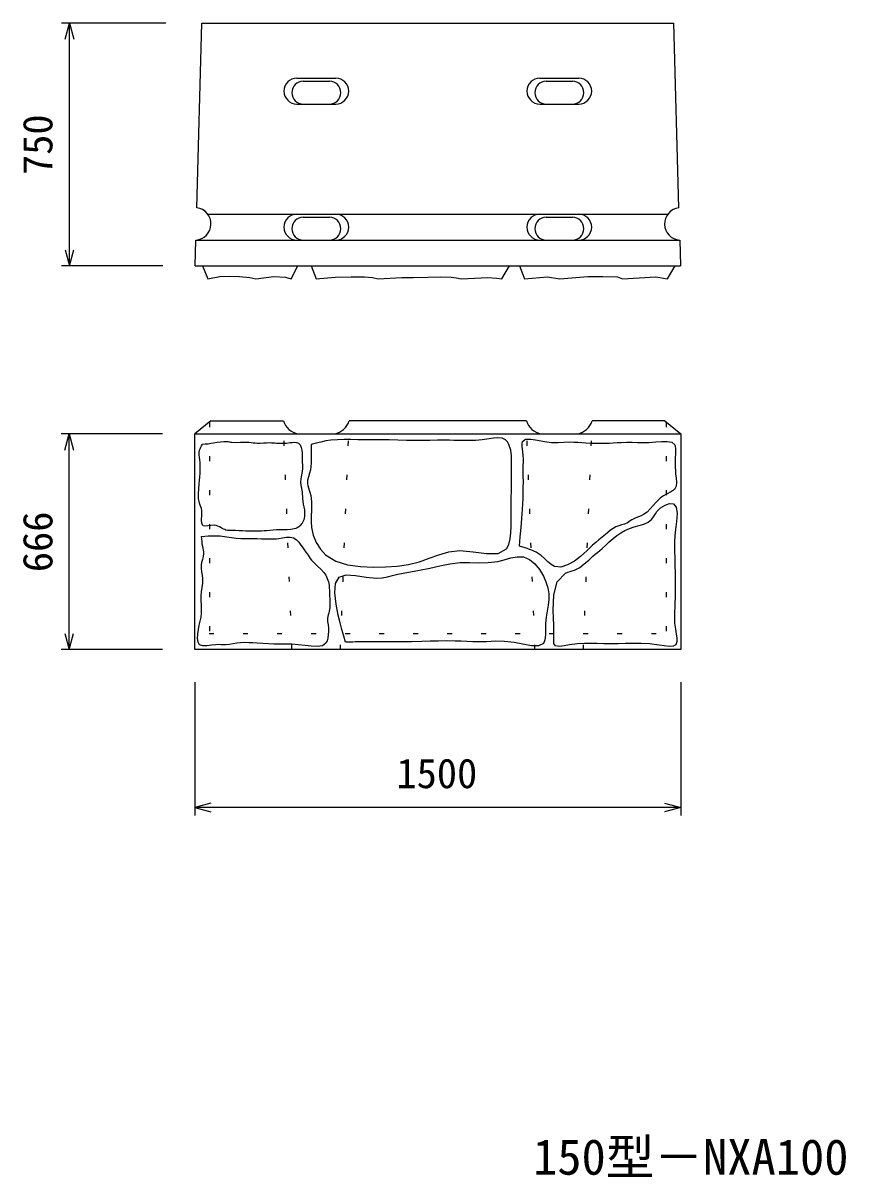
# Model space of a CAD drawing. Units: millimetres, scale not verified. Extents: x -25200 to 25200, y -17820 to 17820.
# Drawn here: x -8869 to -6329, y 786 to 4349 of the extents above; entities that cross this region are included whole.
import ezdxf
from ezdxf.enums import TextEntityAlignment as Align

# ---------------------------------------------------------------- set-up
doc = ezdxf.new("R2010")
doc.units = ezdxf.units.MM
doc.header["$LTSCALE"] = 60
doc.linetypes.add('DOTTED', pattern=[1.75, 0.25, -1.5])
for name, color, linetype, lineweight in [('0-0_DIM', 7, 'Continuous', 25), ('0-4_OUTLINE', 3, 'Continuous', 25), ('0-5_OUTLINE2', 4, 'Continuous', 25), ('0-6_TXT', 7, 'Continuous', 25)]:
    doc.layers.add(name, color=color, linetype=linetype, lineweight=lineweight)
doc.styles.add('ＭＳ ゴシック', font='')
doc.styles.get('ＭＳ ゴシック').set_extended_font_data('MS Gothic')

msp = doc.modelspace()

# ---------------------------------------------------------------- linework, layer by layer
at = {"layer": '0-0_DIM'}
for p, q in [((-8427.84, 4348.61), (-8750.63, 4348.61)), ((-8725.63, 3598.61), (-8725.63, 4348.61)), ((-8437.62, 3598.61), (-8750.63, 3598.61)), ((-8438.76, 3079.99), (-8751.35, 3079.99)), ((-8726.35, 2413.99), (-8726.35, 3079.99)), ((-8438.76, 2413.99), (-8751.35, 2413.99)), ((-8338.76, 2313.99), (-8338.76, 1901.4)), ((-6838.76, 2313.99), (-6838.76, 1901.4)), ((-6838.76, 1926.4), (-8338.76, 1926.4))]:
    msp.add_line(p, q, dxfattribs=at)
for points in [[(-8739.03, 4298.61), (-8725.63, 4348.61), (-8712.24, 4298.61)], [(-8739.03, 3648.61), (-8725.63, 3598.61), (-8712.24, 3648.61)], [(-8739.75, 3029.99), (-8726.35, 3079.99), (-8712.95, 3029.99)], [(-8739.75, 2463.99), (-8726.35, 2413.99), (-8712.95, 2463.99)], [(-8288.76, 1939.8), (-8338.76, 1926.4), (-8288.76, 1913)], [(-6888.76, 1939.8), (-6838.76, 1926.4), (-6888.76, 1913)]]:
    msp.add_lwpolyline(points, dxfattribs=at)
at = {"layer": '0-4_OUTLINE'}
for p, q in [((-8332.48, 3778.21), (-8316.95, 4348.61)), ((-8316.95, 4348.61), (-6860.57, 4348.61)), ((-6845.03, 3778.21), (-6860.57, 4348.61)), ((-8023.76, 4178.61), (-7903.76, 4178.61)), ((-8004.2, 4168.85), (-7923.31, 4168.85)), ((-7273.76, 4178.61), (-7153.76, 4178.61)), ((-7254.2, 4168.85), (-7173.31, 4168.85)), ((-8023.76, 4098.61), (-7903.76, 4098.61)), ((-7273.76, 4098.61), (-7153.76, 4098.61)), ((-8023.76, 3758.61), (-7903.76, 3758.61)), ((-8004.2, 3748.85), (-7923.31, 3748.85)), ((-7273.76, 3758.61), (-7153.76, 3758.61)), ((-7254.2, 3748.85), (-7173.31, 3748.85)), ((-8337.62, 3598.61), (-8335.33, 3678.61)), ((-8023.76, 3678.61), (-7903.76, 3678.61)), ((-7273.76, 3678.61), (-7153.76, 3678.61)), ((-6842.19, 3678.61), (-6839.9, 3598.61)), ((-8337.62, 3598.61), (-6839.9, 3598.61)), ((-8338.76, 3079.99), (-6838.76, 3079.99)), ((-8338.76, 2413.99), (-8338.76, 3079.99)), ((-6838.76, 3079.99), (-6838.76, 2413.99)), ((-6838.76, 2413.99), (-8338.76, 2413.99))]:
    msp.add_line(p, q, dxfattribs=at)
for centre, radius, start, end in [((-8023.76, 4138.61), 40, 90, 270), ((-8004.2, 4133.73), 35.12, 90, 270), ((-7923.31, 4133.73), 35.12, 270, 90), ((-7903.76, 4138.61), 40, 270, 90), ((-7273.76, 4138.61), 40, 90, 270), ((-7254.2, 4133.73), 35.12, 90, 270), ((-7173.31, 4133.73), 35.12, 270, 90), ((-7153.76, 4138.61), 40, 270, 90), ((-8338.76, 3728.61), 50, 273.93581, 82.79104), ((-6838.76, 3728.61), 50, 97.20896, 266.06419), ((-8023.76, 3718.61), 40, 90, 270), ((-8004.2, 3713.73), 35.12, 90, 270), ((-7923.31, 3713.73), 35.12, 270, 90), ((-7903.76, 3718.61), 40, 270, 90), ((-7273.76, 3718.61), 40, 90, 270), ((-7254.2, 3713.73), 35.12, 90, 270), ((-7173.31, 3713.73), 35.12, 270, 90), ((-7153.76, 3718.61), 40, 270, 90)]:
    msp.add_arc(centre, radius, start, end, dxfattribs=at)
at = {"layer": '0-5_OUTLINE2'}
for p, q in [((-8298.76, 3758.61), (-6878.76, 3758.61)), ((-8335.33, 3678.61), (-6842.19, 3678.61)), ((-7336.62, 3598.61), (-7320.71, 3558.61)), ((-6879.51, 3558.61), (-6856.04, 3598.61)), ((-8289.21, 3119.99), (-8338.76, 3079.99)), ((-8289.21, 3119.99), (-8065.26, 3119.99)), ((-7315.26, 3119.99), (-7862.26, 3119.99)), ((-6888.31, 3119.99), (-7112.26, 3119.99)), ((-6888.31, 3119.99), (-6838.76, 3079.99))]:
    msp.add_line(p, q, dxfattribs=at)
at = {"layer": '0-5_OUTLINE2', "linetype": 'DOTTED'}
for p, q in [((-8293.76, 3116.32), (-8293.76, 2463.99)), ((-8038.76, 2413.99), (-8065.26, 3119.99)), ((-7889.32, 2413.99), (-7862.26, 3119.99)), ((-7288.76, 2413.99), (-7315.26, 3119.99)), ((-7139.32, 2413.99), (-7112.26, 3119.99)), ((-6883.76, 3116.32), (-6883.76, 2463.99)), ((-8294.63, 2463.76), (-6882.89, 2463.76))]:
    msp.add_line(p, q, dxfattribs=at)
at = {"layer": '0-5_OUTLINE2'}
for points in [[(-8314.8, 3598.61), (-8298.89, 3558.61), (-8261.27, 3566.51), (-8230.87, 3567.39), (-8200.9, 3566.07), (-8169.17, 3563.43), (-8150.55, 3558.61), (-8095.14, 3566.07), (-8059, 3564.31), (-8041.06, 3558.61), (-8020.26, 3598.61)], [(-7979.59, 3598.61), (-7963.76, 3558.61), (-7905.31, 3564.2), (-7856.62, 3565.02), (-7815.27, 3565.29), (-7790.52, 3562.84), (-7772.55, 3558.61), (-7699.36, 3563.12), (-7664.35, 3562.69), (-7619.04, 3564.19), (-7580.17, 3565.27), (-7547.95, 3563.55), (-7531.2, 3561.83), (-7516.36, 3558.61), (-7433.82, 3562.69), (-7406.98, 3561.4), (-7390.66, 3558.61), (-7367.19, 3598.61)], [(-7320.71, 3558.61), (-7250.6, 3565.13), (-7212.07, 3558.61), (-7125.75, 3565.65), (-7079.45, 3565.65), (-7034.19, 3565.13), (-7018.91, 3558.61), (-6916.1, 3565.13), (-6879.51, 3558.61)], [(-7554.78, 2715.91), (-7520.81, 2719.62), (-7479.39, 2716.24), (-7438.19, 2710.79), (-7402.36, 2711.07), (-7377.06, 2724.85), (-7369.82, 2738.52), (-7365.55, 2755.7), (-7363.45, 2774.76), (-7362.69, 2794.08), (-7362.55, 2808.04), (-7362.58, 2821.45), (-7362.67, 2834.57), (-7362.69, 2847.63), (-7362.44, 2865.71), (-7362.02, 2884.01), (-7361.6, 2902.41), (-7361.38, 2920.78), (-7361.42, 2934.47), (-7361.53, 2948.14), (-7361.57, 2961.84), (-7361.38, 2975.64), (-7360.83, 2994), (-7361.03, 3012.32), (-7363.36, 3030.25), (-7369.22, 3047.48), (-7371.36, 3051.55), (-7373.81, 3055.4), (-7376.58, 3058.89), (-7379.68, 3061.85), (-7390.33, 3066.98), (-7402.94, 3068.1), (-7416.67, 3066.76), (-7430.64, 3064.47), (-7451.93, 3061.57), (-7472.19, 3059.91), (-7491.93, 3059.21), (-7511.66, 3059.24), (-7525.21, 3059.54), (-7538.92, 3059.93)], [(-8326.95, 2880.16), (-8327.42, 2895.15), (-8326.41, 2910.53), (-8324.81, 2925.92), (-8323.76, 2936.6), (-8322.9, 2947.15), (-8322.28, 2957.62), (-8321.95, 2968.06), (-8321.92, 2976.02), (-8322.12, 2984.01), (-8322.6, 2992.06), (-8323.38, 3000.19), (-8324.3, 3007.66), (-8325.05, 3015.11), (-8325.13, 3022.41), (-8324.09, 3029.47), (-8322.47, 3034.27), (-8320.25, 3038.94), (-8317.63, 3043.51), (-8314.8, 3048.04)], [(-8314.8, 3048.04), (-8306.24, 3048.94), (-8297.68, 3049.91), (-8289.1, 3051.01), (-8280.51, 3052.32), (-8270.14, 3054.16), (-8259.77, 3055.84), (-8249.41, 3056.84), (-8239.08, 3056.61), (-8235.51, 3056.16), (-8231.94, 3055.59), (-8228.37, 3054.99), (-8224.79, 3054.46), (-8211.27, 3053.69), (-8197.68, 3054.14), (-8184.06, 3054.76), (-8170.5, 3054.46), (-8164.41, 3053.81), (-8158.34, 3052.96), (-8152.28, 3052.16), (-8146.21, 3051.61), (-8136.6, 3051.54), (-8126.97, 3052.12), (-8117.31, 3052.79), (-8107.63, 3053.04), (-8102.42, 3052.83), (-8097.22, 3052.46), (-8092.04, 3052.01), (-8086.91, 3051.61), (-8076.62, 3051.18), (-8066.33, 3051.31), (-8055.79, 3051.94), (-8044.76, 3053.04), (-8037.75, 3053.82), (-8030.87, 3054.21), (-8024.5, 3053.65), (-8019.04, 3051.61), (-8013.77, 3046.2), (-8010.34, 3038.44), (-8008.41, 3029.41)], [(-8008.41, 3029.41), (-8007.61, 3020.19), (-8007.52, 3015.34), (-8007.57, 3010.69), (-8007.63, 3006.14), (-8007.61, 3001.62), (-8007.12, 2992.43), (-8006.45, 2983.11), (-8006.17, 2973.76), (-8006.9, 2964.49), (-8008.05, 2958.73), (-8009.5, 2953.02), (-8010.89, 2947.34), (-8011.9, 2941.64), (-8012.14, 2931.58), (-8010.97, 2921.42), (-8009.19, 2911.2), (-8007.61, 2900.93), (-8006.97, 2893.74), (-8006.57, 2886.56), (-8006.15, 2879.43), (-8005.47, 2872.37), (-8004, 2863.55), (-8002.21, 2854.75), (-8000.62, 2845.83), (-7999.75, 2836.66), (-8000.27, 2825.38), (-8002.71, 2814.32), (-8007.24, 2804.26), (-8014.04, 2795.96), (-8018.01, 2792.89), (-8022.39, 2790.34), (-8027.06, 2788.28), (-8031.9, 2786.67), (-8042.8, 2784.54), (-8053.86, 2783.8), (-8065.03, 2783.78), (-8076.19, 2783.82), (-8086.42, 2783.44), (-8096.6, 2782.71)], [(-7979.48, 3047.48), (-7979.53, 3038.35), (-7979.55, 3029.2), (-7979.54, 3020.06), (-7979.48, 3010.91), (-7979.38, 3000.43), (-7979.54, 2989.96), (-7980.33, 2979.51), (-7982.09, 2969.11), (-7985.05, 2958.53), (-7988.3, 2948.01), (-7990.73, 2937.57), (-7991.25, 2927.22), (-7990.12, 2920.4), (-7988.12, 2913.59), (-7985.72, 2906.76), (-7983.4, 2899.88), (-7980.93, 2890.21), (-7979.34, 2880.43), (-7978.47, 2870.58), (-7978.17, 2860.69), (-7978.52, 2843.4), (-7979.23, 2826.12), (-7979.41, 2808.81), (-7978.17, 2791.47), (-7972.98, 2767.68), (-7963.81, 2744.86), (-7951.04, 2724.12), (-7935.05, 2706.56), (-7903.69, 2686.65), (-7867.12, 2675.36), (-7827.48, 2670.28), (-7786.89, 2668.98), (-7749.81, 2669.5), (-7713.82, 2671.92), (-7678.99, 2676.97), (-7645.39, 2685.38), (-7615.81, 2695.96), (-7586.02, 2707.08), (-7554.78, 2715.91)], [(-7538.92, 3059.93), (-7552.72, 3060.31), (-7566.54, 3060.55), (-7589.83, 3060.46), (-7613.03, 3059.99), (-7636.18, 3059.47), (-7659.32, 3059.24), (-7685.76, 3059.61), (-7712.23, 3060.43), (-7738.71, 3061.3), (-7765.17, 3061.85), (-7782.8, 3061.91), (-7800.42, 3061.82), (-7818.06, 3061.74), (-7835.74, 3061.85), (-7856.73, 3062.3), (-7877.71, 3062.63), (-7898.62, 3062.25), (-7919.37, 3060.55), (-7934.5, 3058.19), (-7949.55, 3055.05), (-7964.53, 3051.4), (-7979.48, 3047.48)], [(-7336.62, 2733.72), (-7334.02, 2762.25), (-7331.52, 2790.77), (-7329.24, 2819.27), (-7327.29, 2847.75), (-7326.35, 2864.33), (-7325.59, 2880.92), (-7325.04, 2897.57), (-7324.73, 2914.31), (-7324.67, 2931.78), (-7324.75, 2949.22), (-7324.82, 2966.49), (-7324.73, 2983.42), (-7324.59, 2993.29), (-7324.59, 3003.24), (-7324.98, 3013.52), (-7326.01, 3024.38), (-7327.28, 3033.3), (-7328.39, 3042.06), (-7328.63, 3049.98), (-7327.29, 3056.38), (-7317.68, 3063.44), (-7301.02, 3063.75), (-7280.53, 3060.37), (-7259.43, 3056.38), (-7237.56, 3054.06), (-7218.01, 3053.85), (-7199.64, 3054.58), (-7181.32, 3055.1), (-7169.17, 3054.85), (-7156.71, 3054.22), (-7144.07, 3053.39), (-7131.39, 3052.54), (-7116.22, 3051.7), (-7101.15, 3051.16), (-7086.16, 3050.99), (-7071.21, 3051.26), (-7059.11, 3051.8), (-7046.98, 3052.51), (-7034.81, 3053.24)], [(-7034.81, 3053.24), (-7022.55, 3053.82), (-7005.68, 3054.18), (-6988.81, 3054.18), (-6972.17, 3053.99), (-6955.97, 3053.82), (-6946.53, 3053.81), (-6937, 3053.96), (-6927.02, 3054.36), (-6916.28, 3055.1), (-6898.62, 3056.62), (-6881.14, 3057.02), (-6866.51, 3054.22), (-6857.38, 3046.14), (-6855.8, 3041.16), (-6855.14, 3035.4), (-6855.08, 3029.2), (-6855.3, 3022.9), (-6855.54, 3015.71), (-6855.72, 3008.79), (-6855.86, 3002.05), (-6855.97, 2995.4), (-6856.06, 2986.19), (-6855.98, 2976.85), (-6855.55, 2967.23), (-6854.63, 2957.18), (-6852.82, 2943.81), (-6851.66, 2930.58), (-6852.81, 2918.57), (-6857.98, 2908.89), (-6860.82, 2906.36), (-6864.12, 2904.12), (-6867.7, 2902.09), (-6871.4, 2900.17), (-6878.47, 2896.55), (-6885.32, 2892.89), (-6891.92, 2889.01), (-6898.24, 2884.75), (-6902.66, 2881.3), (-6906.92, 2877.59)], [(-8096.6, 2782.71), (-8106.76, 2781.83), (-8116.92, 2780.96), (-8124.94, 2780.4), (-8132.97, 2779.97), (-8141.01, 2779.68), (-8149.06, 2779.53), (-8157.11, 2779.54), (-8165.16, 2779.68), (-8173.19, 2779.92), (-8181.21, 2780.25), (-8191.7, 2780.75), (-8202.19, 2781.23), (-8212.72, 2781.57), (-8223.36, 2781.68), (-8228.28, 2781.64), (-8233.16, 2781.74), (-8237.97, 2782.16), (-8242.65, 2783.1), (-8246.53, 2784.45), (-8250.3, 2786.18), (-8254, 2788.16), (-8257.65, 2790.25), (-8262.68, 2793.02), (-8267.84, 2795.45), (-8273.26, 2797.23), (-8279.08, 2798.1), (-8288.66, 2797.51), (-8298.33, 2795.86), (-8306.95, 2794.79), (-8313.38, 2795.96), (-8317.45, 2803.08), (-8317.73, 2815), (-8316.72, 2829.18), (-8316.95, 2843.09), (-8318.22, 2849.32), (-8320.08, 2855.05), (-8322.16, 2860.52), (-8324.09, 2865.94), (-8326.95, 2880.16)], [(-6906.92, 2877.59), (-6911.03, 2873.65), (-6915, 2869.51), (-6924.1, 2859.05), (-6933.12, 2848.56), (-6942.67, 2838.94), (-6953.41, 2831.12), (-6961.15, 2827.32), (-6969.3, 2824.08), (-6977.51, 2820.84), (-6985.42, 2817.04), (-6990.01, 2814.25), (-6994.49, 2811.26), (-6998.97, 2808.31), (-7003.57, 2805.61), (-7012.21, 2801.85), (-7021.27, 2798.91), (-7030.38, 2796.09), (-7039.2, 2792.72), (-7047.77, 2788.06), (-7055.82, 2782.41), (-7063.57, 2776.16), (-7071.21, 2769.68), (-7081.3, 2761.29), (-7091.39, 2753.03), (-7101.31, 2744.78), (-7110.9, 2736.4), (-7119.9, 2727.99), (-7128.82, 2719.39), (-7138.06, 2710.66), (-7148.03, 2701.85), (-7167.22, 2687.23), (-7188.1, 2675.3), (-7209.07, 2668.83), (-7228.56, 2670.59), (-7239.21, 2676.56), (-7249.21, 2685.15), (-7259.06, 2694.88), (-7269.26, 2704.26), (-7284.67, 2714.75)], [(-7230.77, 2436.89), (-7230.6, 2449.24), (-7230.5, 2461.77), (-7230.53, 2474.67), (-7230.77, 2488.12), (-7232.37, 2535.39), (-7230.82, 2583.02), (-7220.11, 2623.66), (-7194.24, 2649.99), (-7187.65, 2652.68), (-7180.65, 2654.99), (-7173.49, 2657.26), (-7166.43, 2659.8), (-7150.74, 2668.01), (-7136.48, 2678.54), (-7123.02, 2690.33), (-7109.73, 2702.31), (-7102.79, 2708.24), (-7095.8, 2714.04), (-7088.82, 2719.84), (-7081.92, 2725.75), (-7070.54, 2736.13), (-7059.31, 2746.7), (-7047.93, 2757.02), (-7036.12, 2766.63), (-7023.98, 2774.95), (-7011.08, 2782.17), (-6997.35, 2788.3), (-6982.69, 2793.33), (-6967.63, 2797.38), (-6952.83, 2801.62), (-6939.49, 2807.27), (-6928.82, 2815.57), (-6924.73, 2821.03), (-6921.07, 2827.15), (-6917.27, 2833.57), (-6912.79, 2839.99), (-6901.11, 2851.34), (-6887.11, 2860.07), (-6873.17, 2864.87)], [(-6873.17, 2864.87), (-6861.64, 2864.4), (-6852.53, 2853.64), (-6850.16, 2834.04), (-6851.81, 2809.79), (-6854.77, 2785.05), (-6856.65, 2765.51), (-6857.65, 2747.92), (-6857.97, 2731.34), (-6857.83, 2714.85), (-6857.48, 2700.01), (-6857.04, 2684.75), (-6856.62, 2669.28), (-6856.3, 2653.81), (-6856.17, 2640.21), (-6856.16, 2626.7), (-6856.22, 2613.2), (-6856.3, 2599.63), (-6856.36, 2586.15), (-6856.47, 2572.67), (-6856.68, 2559.32), (-6857.06, 2546.22), (-6857.8, 2529.64), (-6858.26, 2513.01), (-6857.74, 2495.63), (-6855.54, 2476.79), (-6852.97, 2462.86), (-6850.81, 2449.31), (-6850.56, 2437.55), (-6853.76, 2428.99), (-6862.34, 2424.39), (-6875.07, 2423.71), (-6890.18, 2425.42), (-6905.92, 2427.95), (-6934.92, 2431.52), (-6960.94, 2432.95), (-6985.6, 2433.04), (-7010.49, 2432.53), (-7032.24, 2432.16), (-7054.51, 2431.99)], [(-8314.99, 2643.53), (-8316.9, 2654.12), (-8318.36, 2664.69), (-8318.35, 2675.21), (-8316.7, 2684.12), (-8314.25, 2692.99), (-8312.01, 2701.86), (-8310.97, 2710.75), (-8311.27, 2716.1), (-8312.1, 2721.46), (-8313.2, 2726.83), (-8314.33, 2732.22), (-8315.6, 2739.92), (-8316.5, 2747.63), (-8317.15, 2755.35), (-8317.68, 2763.07)], [(-8317.68, 2763.07), (-8307.45, 2764.09), (-8297.22, 2764.97), (-8286.99, 2765.57), (-8276.75, 2765.76), (-8271.21, 2765.64), (-8265.67, 2765.36), (-8260.13, 2764.95), (-8254.61, 2764.41), (-8240.16, 2762.52), (-8225.75, 2760.33), (-8211.34, 2758.33), (-8196.9, 2757.04), (-8187.71, 2756.75), (-8178.49, 2756.78), (-8169.25, 2756.93), (-8159.99, 2757.04), (-8146.34, 2756.86), (-8132.71, 2756.43), (-8119.13, 2755.97), (-8105.64, 2755.69), (-8099.18, 2755.71), (-8092.69, 2755.89), (-8086.14, 2756.31), (-8079.47, 2757.04), (-8067.72, 2758.95), (-8055.97, 2760.76), (-8044.74, 2761.2), (-8034.51, 2759.05), (-8025.81, 2753.6), (-8018.15, 2745.63), (-8011.12, 2736.32), (-8004.32, 2726.85), (-8001.05, 2722.58), (-7997.79, 2718.44), (-7994.61, 2714.31), (-7991.57, 2710.08), (-7988.4, 2705.24), (-7985.33, 2700.28), (-7982.18, 2695.37)], [(-7284.67, 2714.75), (-7301.31, 2722.56), (-7318.76, 2728.58), (-7336.62, 2733.72)], [(-7982.18, 2695.37), (-7978.82, 2690.63), (-7969.79, 2680.65), (-7959.74, 2671.52), (-7949.67, 2662.39), (-7940.57, 2652.4), (-7934.65, 2643.45), (-7929.98, 2633.7), (-7926.58, 2623.4), (-7924.47, 2612.83), (-7923.7, 2604.98), (-7923.4, 2597.11), (-7923.29, 2589.22), (-7923.13, 2581.3), (-7922.45, 2568.96), (-7921.8, 2556.63), (-7921.99, 2544.39), (-7923.8, 2532.34), (-7925.29, 2526.97), (-7926.92, 2521.63), (-7928.33, 2516.27), (-7929.17, 2510.88), (-7929.21, 2505.89), (-7928.72, 2500.86), (-7927.95, 2495.8), (-7927.15, 2490.75), (-7926.13, 2480.58), (-7926.01, 2470.42), (-7926.8, 2460.2), (-7928.49, 2449.84), (-7929.44, 2445.67), (-7930.6, 2441.62), (-7932.05, 2437.82), (-7933.86, 2434.41), (-7944.97, 2425.75), (-7960.84, 2423.24), (-7979.32, 2424.47), (-7998.28, 2427.03), (-8019.79, 2429.29), (-8039.62, 2430.41)], [(-7873.42, 2436.75), (-7879.09, 2456.01), (-7884.72, 2475.89), (-7890.3, 2497.01), (-7895.79, 2520.01), (-7902.63, 2554.56), (-7906.35, 2588.96), (-7904.01, 2618.36), (-7892.7, 2637.95), (-7871.37, 2644.62), (-7842.56, 2642.76), (-7810.1, 2637.72), (-7777.8, 2634.87), (-7760.49, 2636.01), (-7744.09, 2638.87), (-7728.19, 2642.64), (-7712.36, 2646.5), (-7695.77, 2649.95), (-7678.92, 2652.96), (-7661.94, 2655.87), (-7644.93, 2658.99), (-7613.58, 2665.83), (-7582.39, 2673.04), (-7551.26, 2679.15), (-7520.05, 2682.7), (-7491.35, 2683.03), (-7462.46, 2682.26), (-7433.32, 2682.65), (-7403.91, 2686.45), (-7383.45, 2691.74), (-7363.19, 2697.36), (-7343.49, 2700.93), (-7324.7, 2700.05), (-7306.09, 2692.36), (-7289.32, 2678.74), (-7274.79, 2661.02), (-7262.91, 2641), (-7255, 2622.91), (-7249.48, 2604.65), (-7246.41, 2586.44)], [(-8039.62, 2430.41), (-8058.58, 2430.85), (-8077.46, 2431.06), (-8094.37, 2431.36), (-8111.64, 2431.89), (-8129.1, 2432.66), (-8146.57, 2433.74), (-8159.38, 2434.69), (-8172.12, 2435.47), (-8184.84, 2435.72), (-8197.57, 2435.08), (-8208.91, 2433.62), (-8220.23, 2431.74), (-8231.45, 2430.02), (-8242.53, 2429.05), (-8249.98, 2429.01), (-8257.49, 2429.23), (-8265.24, 2429.36), (-8273.39, 2429.05), (-8287.6, 2427.26), (-8301.77, 2425.33), (-8314.34, 2425.25), (-8323.76, 2428.99), (-8328.71, 2437.17), (-8330.43, 2448.81), (-8329.81, 2462.3), (-8327.75, 2476), (-8324.8, 2489.69), (-8321.77, 2502.27), (-8319.2, 2514.29), (-8317.68, 2526.3), (-8317.56, 2539.16), (-8318.3, 2552.4), (-8319.07, 2565.84), (-8319.02, 2579.29), (-8317.59, 2592.82), (-8315.51, 2606.23), (-8313.84, 2619.58), (-8313.66, 2632.95), (-8314.99, 2643.53)], [(-7246.41, 2586.44), (-7245.84, 2568.48), (-7247.61, 2550.82), (-7250.7, 2533.02), (-7253.84, 2514.46), (-7255.8, 2494.53), (-7256.01, 2476.97), (-7256.18, 2459.78), (-7257.93, 2444.68), (-7262.91, 2433.38), (-7277.89, 2425.79), (-7299.96, 2426.21), (-7325.9, 2430.93), (-7352.53, 2436.23), (-7382.88, 2439.51), (-7410.65, 2439.7), (-7437.1, 2438.51), (-7463.5, 2437.65), (-7480.91, 2437.93), (-7498.67, 2438.72), (-7516.63, 2439.69), (-7534.63, 2440.49), (-7560.75, 2440.92), (-7586.72, 2440.61), (-7612.61, 2439.89), (-7638.48, 2439.07), (-7670.07, 2438.29), (-7701.73, 2437.81), (-7733.41, 2437.61), (-7765.09, 2437.65), (-7784.66, 2437.78), (-7804.22, 2437.89), (-7823.78, 2437.88), (-7843.34, 2437.65), (-7850.9, 2437.48), (-7858.47, 2437.28), (-7866.04, 2437.05), (-7873.61, 2436.82)], [(-7054.51, 2431.99), (-7076.52, 2432.09), (-7097.51, 2432.53), (-7116.69, 2433.21), (-7136, 2433.39), (-7157.24, 2432.19), (-7182.25, 2428.72), (-7198.35, 2425.78), (-7213.55, 2424.07), (-7225.11, 2425.83), (-7230.34, 2433.29), (-7230.41, 2434.38), (-7230.42, 2435.51), (-7230.39, 2436.68), (-7230.34, 2437.87)]]:
    msp.add_lwpolyline(points, dxfattribs=at)
for centre, start, end in [((-8008.12, 3138.96), 198.36646, 258.36646), ((-7919.4, 3138.96), 281.63354, 341.63354), ((-7258.12, 3138.96), 198.36646, 258.36646), ((-7169.4, 3138.96), 281.63354, 341.63354)]:
    msp.add_arc(centre, 60.21, start, end, dxfattribs=at)

# ---------------------------------------------------------------- texts
at = {"layer": '0-0_DIM', "style": 'ＭＳ ゴシック'}
for s, p in [('750', (-8750.71, 3879.54)), ('666', (-8750.71, 2653.24))]:
    msp.add_text(s, height=91.64, rotation=90, dxfattribs=at).set_placement(p, align=Align.BOTTOM_LEFT)
msp.add_text('1500', height=91.64, dxfattribs=at).set_placement((-7716.3, 1958.7), align=Align.BOTTOM_LEFT)
at = {"layer": '0-6_TXT', "style": 'ＭＳ ゴシック'}
msp.add_text('150型－NXA100', height=110, dxfattribs=at).set_placement((-7294.71, 759.6), align=Align.BOTTOM_LEFT)

doc.saveas('drawing.dxf')
